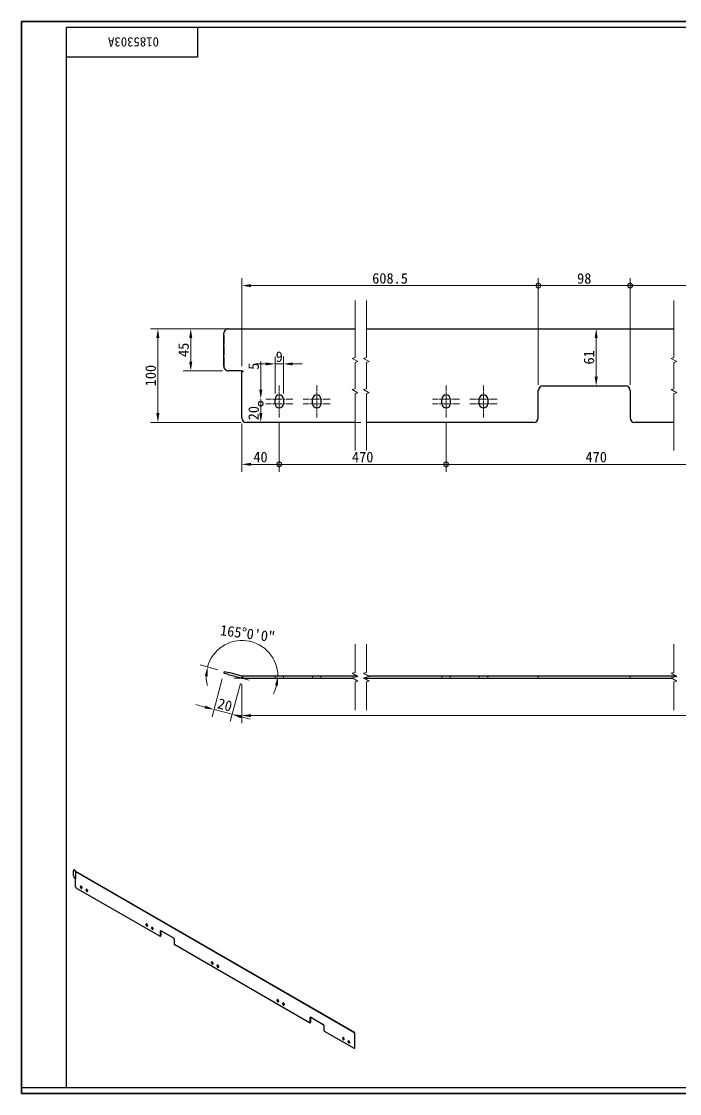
# Model space of a CAD drawing. Header units: millimetres. Extents: x 24 to 1658, y 22 to 1166.
# Drawn here: x 24 to 727, y 22 to 1166 of the extents above; entities that cross this region are included whole.
import ezdxf

# ---------------------------------------------------------------- set-up
doc = ezdxf.new("R2010")
doc.units = ezdxf.units.MM
doc.header["$LTSCALE"] = 4
doc.linetypes.add('CHAIN', pattern=[0.3543, 0.2362, -0.0295, 0.0591, -0.0295])
doc.linetypes.add('DASHED', pattern=[0.2067, 0.1654, -0.0413])
for name, color, linetype, lineweight, true_color in [('中心标记 (ISO)', 1, 'CHAIN', 18, 0xff0000), ('尺寸 (ISO)', 7, 'Continuous', 18, 0x008000), ('折线 (ISO)', 7, 'Continuous', 18, 0x008000), ('隐藏 (ISO)', 5, 'DASHED', 18, 0x0000ff)]:
    doc.layers.add(name, color=color, linetype=linetype, lineweight=lineweight, true_color=true_color)
for name, color, linetype, lineweight in [('可见 (ISO)', 7, 'Continuous', 25), ('可见窄的 (ISO)', 7, 'Continuous', 18), ('图框 (ISO)', 7, 'Continuous', 35)]:
    doc.layers.add(name, color=color, linetype=linetype, lineweight=lineweight)
doc.styles.add('文本样式74', font='SimSun.ttf')
doc.styles.add('最新国标', font='simfang.ttf')
doc.dimstyles.new('默认 (GB)', dxfattribs={"dimscale": 4, "dimtxt": 2.8, "dimasz": 2.5, "dimexe": 2, "dimexo": 1.5, "dimgap": 0.5, "dimtad": 1, "dimtoh": 1, "dimdsep": 46, "dimtxsty": '最新国标', "dimcen": 0.09, "dimdle": 10, "dimclrd": 256, "dimclre": 256, "dimclrt": 256, "dimaunit": 1, "dimadec": 3, "dimazin": 2, "dimtfac": 0.535714, "dimtdec": 3, "dimtmove": 0, "dimatfit": 3, "dimfxl": 0, "dimtolj": 1, "dimlwd": -1, "dimlwe": -1, "dimarcsym": 0})

# ---------------------------------------------------------------- blocks, each defined once
blk = doc.blocks.new('图框 最新国标')
at = {"layer": '图框 (ISO)'}
for p, q in [((6, 7), (6, 291.5)), ((6, 291.5), (414.5, 291.5)), ((6, 7), (6, 5.5)), ((6, 7), (6, 5.5)), ((414.5, 5.5), (6, 5.5))]:
    blk.add_line(p, q, dxfattribs=at)
at = {"layer": '图框 (ISO)', "color": 7, "linetype": 'Continuous', "lineweight": 25}
for p, q in [((18, 290), (413, 290)), ((18, 7), (18, 290)), ((18, 290), (413, 290)), ((53, 290), (53, 282)), ((53, 282), (18, 282)), ((413, 7), (6, 7)), ((413, 7), (18, 7))]:
    blk.add_line(p, q, dxfattribs=at)
at = {"layer": '图框 (ISO)', "style": '文本样式74'}
blk.add_attdef('零件代号_001', (42.7, 287.25), '', height=2.5, rotation=180, dxfattribs=at)
blk = doc.blocks.new('_DotSmall')
at = {"color": 0, "linetype": 'ByBlock', "const_width": 0.5}
blk.add_lwpolyline([(-0.0625, 0, 1), (0.0625, 0, 1)], format="xyb", close=True, dxfattribs=at)
blk = doc.blocks.new('*D5')
at = {"layer": 'Defpoints', "color": 0, "transparency": 16777216}
for p in [(259.2, 743.1), (299.2, 743.6), (299.2, 693.4)]:
    blk.add_point(p, dxfattribs=at)
at = {"layer": '尺寸 (ISO)', "color": 116, "true_color": 0x00803f, "transparency": 16777216}
for p, q in [((259.2, 737.1), (259.2, 685.4)), ((299.2, 737.6), (299.2, 685.4)), ((269.2, 693.4), (299.2, 693.4))]:
    blk.add_line(p, q, dxfattribs=at)
blk.add_solid([(269.2, 695.1), (269.2, 691.7), (259.2, 693.4)], dxfattribs=at)
at = {"layer": '尺寸 (ISO)', "color": 116, "true_color": 0x00803f, "transparency": 16777216, "xscale": 10, "yscale": 10, "zscale": 10}
blk.add_blockref('_DotSmall', (299.2, 693.4), dxfattribs=at)
at = {"layer": '尺寸 (ISO)', "transparency": 16777216, "insert": (279.2, 701.1), "char_height": 11.2, "attachment_point": 5, "style": '最新国标'}
blk.add_mtext('\\A1;40', dxfattribs=at)
blk = doc.blocks.new('*D7')
at = {"layer": 'Defpoints', "color": 0, "transparency": 16777216}
for p in [(299.2, 743.6), (477.3, 743.6), (477.3, 693.4)]:
    blk.add_point(p, dxfattribs=at)
at = {"layer": '尺寸 (ISO)', "color": 116, "true_color": 0x00803f, "transparency": 16777216}
for p, q in [((299.2, 737.6), (299.2, 685.4)), ((477.3, 737.6), (477.3, 685.4)), ((299.2, 693.4), (477.3, 693.4))]:
    blk.add_line(p, q, dxfattribs=at)
at = {"layer": '尺寸 (ISO)', "color": 116, "true_color": 0x00803f, "transparency": 16777216, "xscale": 10, "yscale": 10, "zscale": 10, "rotation": 180}
blk.add_blockref('_DotSmall', (299.2, 693.4), dxfattribs=at)
at = {"layer": '尺寸 (ISO)', "color": 116, "true_color": 0x00803f, "transparency": 16777216, "xscale": 10, "yscale": 10, "zscale": 10}
blk.add_blockref('_DotSmall', (477.3, 693.4), dxfattribs=at)
at = {"layer": '尺寸 (ISO)', "transparency": 16777216, "insert": (388.3, 701.1), "char_height": 11.2, "attachment_point": 5, "style": '最新国标'}
blk.add_mtext('\\A1;470', dxfattribs=at)
blk = doc.blocks.new('*D8')
at = {"layer": 'Defpoints', "color": 0, "transparency": 16777216}
for p in [(477.3, 743.6), (797.9, 743.6), (797.9, 693.4)]:
    blk.add_point(p, dxfattribs=at)
at = {"layer": '尺寸 (ISO)', "color": 116, "true_color": 0x00803f, "transparency": 16777216}
for p, q in [((477.3, 737.6), (477.3, 685.4)), ((797.9, 737.6), (797.9, 685.4)), ((477.3, 693.4), (797.9, 693.4))]:
    blk.add_line(p, q, dxfattribs=at)
at = {"layer": '尺寸 (ISO)', "color": 116, "true_color": 0x00803f, "transparency": 16777216, "xscale": 10, "yscale": 10, "zscale": 10, "rotation": 180}
blk.add_blockref('_DotSmall', (477.3, 693.4), dxfattribs=at)
at = {"layer": '尺寸 (ISO)', "color": 116, "true_color": 0x00803f, "transparency": 16777216, "xscale": 10, "yscale": 10, "zscale": 10}
blk.add_blockref('_DotSmall', (797.9, 693.4), dxfattribs=at)
at = {"layer": '尺寸 (ISO)', "transparency": 16777216, "insert": (637.6, 701.1), "char_height": 11.2, "attachment_point": 5, "style": '最新国标'}
blk.add_mtext('\\A1;470', dxfattribs=at)
blk = doc.blocks.new('*D12')
at = {"layer": 'Defpoints', "color": 0, "transparency": 16777216}
for p in [(259.8, 838.1), (204.8, 793.1), (244.8, 793.1)]:
    blk.add_point(p, dxfattribs=at)
at = {"layer": '尺寸 (ISO)', "color": 116, "true_color": 0x00803f, "transparency": 16777216}
for p, q in [((253.8, 838.1), (196.8, 838.1)), ((204.8, 828.1), (204.8, 803.1)), ((238.8, 793.1), (196.8, 793.1))]:
    blk.add_line(p, q, dxfattribs=at)
for points in [[(203.1, 828.1), (206.4, 828.1), (204.8, 838.1)], [(203.1, 803.1), (206.4, 803.1), (204.8, 793.1)]]:
    blk.add_solid(points, dxfattribs=at)
at = {"layer": '尺寸 (ISO)', "transparency": 16777216, "insert": (197.1, 815.6), "char_height": 11.2, "attachment_point": 5, "rotation": 90, "style": '最新国标'}
blk.add_mtext('\\A1;45', dxfattribs=at)
blk = doc.blocks.new('*D13')
at = {"layer": 'Defpoints', "color": 0, "transparency": 16777216}
for p in [(259.8, 838.1), (169.7, 738.1), (264.2, 738.1)]:
    blk.add_point(p, dxfattribs=at)
at = {"layer": '尺寸 (ISO)', "color": 116, "true_color": 0x00803f, "transparency": 16777216}
for p, q in [((253.8, 838.1), (161.7, 838.1)), ((169.7, 828.1), (169.7, 748.1)), ((258.2, 738.1), (161.7, 738.1))]:
    blk.add_line(p, q, dxfattribs=at)
for points in [[(168, 828.1), (171.3, 828.1), (169.7, 838.1)], [(168, 748.1), (171.3, 748.1), (169.7, 738.1)]]:
    blk.add_solid(points, dxfattribs=at)
at = {"layer": '尺寸 (ISO)', "transparency": 16777216, "insert": (162, 788.1), "char_height": 11.2, "attachment_point": 5, "rotation": 90, "style": '最新国标'}
blk.add_mtext('\\A1;100', dxfattribs=at)
blk = doc.blocks.new('*D14')
at = {"layer": 'Defpoints', "color": 0, "transparency": 16777216}
for p in [(279.5, 758.1), (299.2, 758.1), (392.2, 738.1)]:
    blk.add_point(p, dxfattribs=at)
at = {"layer": '尺寸 (ISO)', "color": 116, "true_color": 0x00803f, "transparency": 16777216}
for p, q in [((279.5, 748.1), (279.5, 758.1)), ((386.2, 738.1), (271.5, 738.1))]:
    blk.add_line(p, q, dxfattribs=at)
blk.add_solid([(277.9, 748.1), (281.2, 748.1), (279.5, 738.1)], dxfattribs=at)
at = {"layer": '尺寸 (ISO)', "color": 116, "true_color": 0x00803f, "transparency": 16777216, "xscale": 10, "yscale": 10, "zscale": 10, "rotation": 90}
blk.add_blockref('_DotSmall', (279.5, 758.1), dxfattribs=at)
at = {"layer": '尺寸 (ISO)', "transparency": 16777216, "insert": (271.9, 748), "char_height": 11.2, "attachment_point": 5, "rotation": 90, "style": '最新国标'}
blk.add_mtext('\\A1;20', dxfattribs=at)
blk = doc.blocks.new('*D15')
at = {"layer": 'Defpoints', "color": 0, "transparency": 16777216}
for p in [(279.5, 763.1), (299.2, 763.1), (299.2, 758.1)]:
    blk.add_point(p, dxfattribs=at)
at = {"layer": '尺寸 (ISO)', "color": 116, "true_color": 0x00803f, "transparency": 16777216}
for p, q in [((279.5, 773.1), (279.5, 803.2)), ((279.5, 758.1), (279.5, 763.1)), ((279.5, 758.1), (279.5, 748.1))]:
    blk.add_line(p, q, dxfattribs=at)
blk.add_solid([(277.9, 773.1), (281.2, 773.1), (279.5, 763.1)], dxfattribs=at)
at = {"layer": '尺寸 (ISO)', "color": 116, "true_color": 0x00803f, "transparency": 16777216, "xscale": 10, "yscale": 10, "zscale": 10, "rotation": 90}
blk.add_blockref('_DotSmall', (279.5, 758.1), dxfattribs=at)
at = {"layer": '尺寸 (ISO)', "transparency": 16777216, "insert": (271.9, 798.1), "char_height": 11.2, "attachment_point": 5, "rotation": 90, "style": '最新国标'}
blk.add_mtext('\\A1;5', dxfattribs=at)
blk = doc.blocks.new('*D16')
at = {"layer": 'Defpoints', "color": 0, "transparency": 16777216}
for p in [(303.7, 800.6), (294.7, 763.1), (303.7, 763.1)]:
    blk.add_point(p, dxfattribs=at)
at = {"layer": '尺寸 (ISO)', "color": 116, "true_color": 0x00803f, "transparency": 16777216}
for p, q in [((294.7, 769.1), (294.7, 808.6)), ((303.7, 769.1), (303.7, 808.6)), ((284.7, 800.6), (274.7, 800.6)), ((294.7, 800.6), (303.7, 800.6)), ((313.7, 800.6), (323.7, 800.6))]:
    blk.add_line(p, q, dxfattribs=at)
for points in [[(284.7, 802.2), (284.7, 798.9), (294.7, 800.6)], [(313.7, 802.2), (313.7, 798.9), (303.7, 800.6)]]:
    blk.add_solid(points, dxfattribs=at)
at = {"layer": '尺寸 (ISO)', "transparency": 16777216, "insert": (299.2, 808.2), "char_height": 11.2, "attachment_point": 5, "style": '最新国标'}
blk.add_mtext('\\A1;9', dxfattribs=at)
blk = doc.blocks.new('*D17')
at = {"layer": 'Defpoints', "color": 0, "transparency": 16777216}
for p in [(575.8, 884.1), (259.2, 792.1), (575.8, 772.1)]:
    blk.add_point(p, dxfattribs=at)
at = {"layer": '尺寸 (ISO)', "color": 116, "true_color": 0x00803f, "transparency": 16777216}
for p, q in [((259.2, 798.1), (259.2, 892.1)), ((269.2, 884.1), (575.8, 884.1)), ((575.8, 778.1), (575.8, 892.1))]:
    blk.add_line(p, q, dxfattribs=at)
blk.add_solid([(269.2, 885.7), (269.2, 882.4), (259.2, 884.1)], dxfattribs=at)
at = {"layer": '尺寸 (ISO)', "color": 116, "true_color": 0x00803f, "transparency": 16777216, "xscale": 10, "yscale": 10, "zscale": 10}
blk.add_blockref('_DotSmall', (575.8, 884.1), dxfattribs=at)
at = {"layer": '尺寸 (ISO)', "transparency": 16777216, "insert": (417.5, 891.8), "char_height": 11.2, "attachment_point": 5, "style": '最新国标'}
blk.add_mtext('\\A1;608.5', dxfattribs=at)
blk = doc.blocks.new('*D18')
at = {"layer": 'Defpoints', "color": 0, "transparency": 16777216}
for p in [(673.8, 884.1), (575.8, 772.1), (673.8, 772.1)]:
    blk.add_point(p, dxfattribs=at)
at = {"layer": '尺寸 (ISO)', "color": 116, "true_color": 0x00803f, "transparency": 16777216}
for p, q in [((575.8, 778.1), (575.8, 892.1)), ((575.8, 884.1), (673.8, 884.1)), ((673.8, 778.1), (673.8, 892.1))]:
    blk.add_line(p, q, dxfattribs=at)
at = {"layer": '尺寸 (ISO)', "color": 116, "true_color": 0x00803f, "transparency": 16777216, "xscale": 10, "yscale": 10, "zscale": 10, "rotation": 180}
blk.add_blockref('_DotSmall', (575.8, 884.1), dxfattribs=at)
at = {"layer": '尺寸 (ISO)', "color": 116, "true_color": 0x00803f, "transparency": 16777216, "xscale": 10, "yscale": 10, "zscale": 10}
blk.add_blockref('_DotSmall', (673.8, 884.1), dxfattribs=at)
at = {"layer": '尺寸 (ISO)', "transparency": 16777216, "insert": (624.8, 891.7), "char_height": 11.2, "attachment_point": 5, "style": '最新国标'}
blk.add_mtext('\\A1;98', dxfattribs=at)
blk = doc.blocks.new('*D19')
at = {"layer": 'Defpoints', "color": 0, "transparency": 16777216}
for p in [(1231.8, 884.1), (673.8, 772.1), (1231.8, 772.1)]:
    blk.add_point(p, dxfattribs=at)
at = {"layer": '尺寸 (ISO)', "color": 116, "true_color": 0x00803f, "transparency": 16777216}
for p, q in [((673.8, 778.1), (673.8, 892.1)), ((673.8, 884.1), (1231.8, 884.1)), ((1231.8, 778.1), (1231.8, 892.1))]:
    blk.add_line(p, q, dxfattribs=at)
at = {"layer": '尺寸 (ISO)', "color": 116, "true_color": 0x00803f, "transparency": 16777216, "xscale": 10, "yscale": 10, "zscale": 10, "rotation": 180}
blk.add_blockref('_DotSmall', (673.8, 884.1), dxfattribs=at)
at = {"layer": '尺寸 (ISO)', "color": 116, "true_color": 0x00803f, "transparency": 16777216, "xscale": 10, "yscale": 10, "zscale": 10}
blk.add_blockref('_DotSmall', (1231.8, 884.1), dxfattribs=at)
at = {"layer": '尺寸 (ISO)', "transparency": 16777216, "insert": (952.8, 891.7), "char_height": 11.2, "attachment_point": 5, "style": '最新国标'}
blk.add_mtext('\\A1;976', dxfattribs=at)
blk = doc.blocks.new('*D21')
at = {"layer": 'Defpoints', "color": 0, "transparency": 16777216}
for p in [(637.6, 838.1), (637.6, 777.1), (637.6, 777.1)]:
    blk.add_point(p, dxfattribs=at)
at = {"layer": '尺寸 (ISO)', "color": 116, "true_color": 0x00803f, "transparency": 16777216}
blk.add_line((637.6, 828.1), (637.6, 787.1), dxfattribs=at)
for points in [[(635.9, 828.1), (639.2, 828.1), (637.6, 838.1)], [(635.9, 787.1), (639.2, 787.1), (637.6, 777.1)]]:
    blk.add_solid(points, dxfattribs=at)
at = {"layer": '尺寸 (ISO)', "transparency": 16777216, "insert": (629.9, 807.6), "char_height": 11.2, "attachment_point": 5, "rotation": 90, "style": '最新国标'}
blk.add_mtext('\\A1;61', dxfattribs=at)
blk = doc.blocks.new('*D24')
at = {"layer": 'Defpoints', "color": 0, "transparency": 16777216}
for p in [(239.9, 470.5), (259.2, 465.3), (229.6, 431.8)]:
    blk.add_point(p, dxfattribs=at)
at = {"layer": '尺寸 (ISO)', "color": 116, "true_color": 0x00803f, "transparency": 16777216}
for p, q in [((238.4, 464.7), (227.5, 424.1)), ((257.7, 459.5), (246.8, 418.9)), ((219.9, 434.4), (210.3, 437)), ((248.9, 426.7), (229.6, 431.8)), ((258.6, 424.1), (268.2, 421.5))]:
    blk.add_line(p, q, dxfattribs=at)
for points in [[(220.3, 436), (219.5, 432.8), (229.6, 431.8)], [(259, 425.7), (258.1, 422.5), (248.9, 426.7)]]:
    blk.add_solid(points, dxfattribs=at)
at = {"layer": '尺寸 (ISO)', "transparency": 16777216, "insert": (241.2, 436.7), "char_height": 11.2, "attachment_point": 5, "rotation": 345, "style": '最新国标'}
blk.add_mtext('\\A1;20', dxfattribs=at)
blk = doc.blocks.new('*D25')
at = {"layer": 'Defpoints', "color": 0, "transparency": 16777216}
for p in [(259.2, 465.3), (1549.3, 465.3), (1549.3, 425.3)]:
    blk.add_point(p, dxfattribs=at)
at = {"layer": '尺寸 (ISO)', "color": 116, "true_color": 0x00803f, "transparency": 16777216}
for p, q in [((259.2, 459.3), (259.2, 417.3)), ((1549.3, 459.3), (1549.3, 417.3)), ((269.2, 425.3), (1539.3, 425.3))]:
    blk.add_line(p, q, dxfattribs=at)
for points in [[(269.2, 427), (269.2, 423.6), (259.2, 425.3)], [(1539.3, 427), (1539.3, 423.6), (1549.3, 425.3)]]:
    blk.add_solid(points, dxfattribs=at)
at = {"layer": '尺寸 (ISO)', "transparency": 16777216, "insert": (904.3, 433), "char_height": 11.2, "attachment_point": 5, "style": '最新国标'}
blk.add_mtext('\\A1;2000', dxfattribs=at)
blk = doc.blocks.new('*D28')
at = {"layer": 'Defpoints', "color": 0, "transparency": 16777216}
for p in [(281.4, 498.6), (239.5, 472.7), (259.5, 467.3), (297.7, 467.3)]:
    blk.add_point(p, dxfattribs=at)
at = {"layer": '尺寸 (ISO)', "color": 116, "true_color": 0x00803f, "transparency": 16777216}
blk.add_line((233.7, 474.2), (214.9, 479.3), dxfattribs=at)
for start, end in [(0, 165), (180.0432, 195.0863), (329.9137, 344.9568)]:
    blk.add_arc((259.5, 467.3), 38.2, start, end, dxfattribs=at)
for points in [[(219.7, 467.5), (223, 467.1), (222.6, 477.2)], [(294.7, 457.6), (298, 457.2), (297.7, 467.3)]]:
    blk.add_solid(points, dxfattribs=at)
at = {"layer": '尺寸 (ISO)', "transparency": 16777216, "insert": (265.5, 512.8), "char_height": 11.2, "attachment_point": 5, "rotation": 352.5, "style": '最新国标'}
blk.add_mtext('\\A1;165°0\'0"', dxfattribs=at)

msp = doc.modelspace()

# ---------------------------------------------------------------- linework, layer by layer
at = {"layer": '中心标记 (ISO)', "ltscale": 6.806046}
for p, q in [((299.2443, 777.5578), (299.2443, 753.0578)), ((299.2443, 768.0578), (299.2443, 743.5578)), ((339.2443, 777.5578), (339.2443, 753.0578)), ((339.2443, 768.0578), (339.2443, 743.5578)), ((477.2682, 777.5578), (477.2682, 753.0578)), ((477.2682, 768.0578), (477.2682, 743.5578)), ((517.2682, 777.5578), (517.2682, 753.0578)), ((517.2682, 768.0578), (517.2682, 743.5578))]:
    msp.add_line(p, q, dxfattribs=at)
at = {"layer": '中心标记 (ISO)', "ltscale": 8.056153}
for p, q in [((313.7443, 763.0578), (284.7443, 763.0578)), ((313.7443, 758.0578), (284.7443, 758.0578)), ((353.7443, 763.0578), (324.7443, 763.0578)), ((353.7443, 758.0578), (324.7443, 758.0578)), ((491.7682, 763.0578), (462.7682, 763.0578)), ((491.7682, 758.0578), (462.7682, 758.0578)), ((531.7682, 763.0578), (502.7682, 763.0578)), ((531.7682, 758.0578), (502.7682, 758.0578))]:
    msp.add_line(p, q, dxfattribs=at)
at = {"layer": '可见 (ISO)'}
for p, q in [((244.7554, 838.0578), (258.7357, 838.0578)), ((259.7709, 838.0578), (258.7357, 838.0578)), ((259.7709, 838.0578), (380.1961, 838.0578)), ((392.1962, 838.0578), (720.5699, 838.0578)), ((239.9258, 798.0578), (239.9258, 833.0578)), ((258.7357, 793.0578), (244.7554, 793.0578)), ((258.7357, 793.0578), (259.7709, 793.0578)), ((259.2443, 743.0578), (259.2443, 792.0578)), ((260.2443, 792.0578), (259.2443, 792.0578)), ((259.7709, 793.0578), (260.2443, 793.0578)), ((260.2443, 793.0578), (260.2443, 792.0578)), ((575.7682, 743.0578), (575.7682, 772.0578)), ((580.7682, 777.0578), (668.7682, 777.0578)), ((673.7682, 772.0578), (673.7682, 743.0578)), ((294.7443, 758.0578), (294.7443, 763.0578)), ((303.7443, 763.0578), (303.7443, 758.0578)), ((334.7443, 758.0578), (334.7443, 763.0578)), ((343.7443, 763.0578), (343.7443, 758.0578)), ((472.7682, 758.0578), (472.7682, 763.0578)), ((481.7682, 763.0578), (481.7682, 758.0578)), ((512.7682, 758.0578), (512.7682, 763.0578)), ((521.7682, 763.0578), (521.7682, 758.0578)), ((380.1961, 738.0578), (264.2443, 738.0578)), ((570.7682, 738.0578), (392.1962, 738.0578)), ((720.5699, 738.0578), (678.7682, 738.0578)), ((240.4435, 472.4131), (239.9258, 470.4813)), ((244.7554, 469.1872), (239.9258, 470.4813)), ((240.4435, 472.4131), (245.2731, 471.119)), ((244.7554, 469.1872), (258.7357, 465.4412)), ((259.2533, 467.373), (245.2731, 471.119)), ((259.2443, 465.3049), (259.2443, 465.3397)), ((259.7709, 465.3049), (259.2443, 465.3049)), ((382.8564, 467.3049), (259.7709, 467.3049)), ((259.7709, 465.3049), (377.5359, 465.3049)), ((389.5359, 465.3049), (717.9097, 465.3049)), ((723.2302, 467.3049), (394.8564, 467.3049)), ((79.7498, 254.1668), (79.7498, 260.183)), ((80.3079, 260.7769), (79.9433, 260.6553)), ((80.2761, 260.5162), (81.7997, 258.9927)), ((81.7997, 251.2575), (80.2761, 252.781)), ((82.1643, 259.1142), (80.6408, 260.6378)), ((81.9335, 258.892), (378.8399, 87.473)), ((379.1377, 87.6449), (82.2312, 259.0639)), ((81.8551, 251.0301), (82.004, 251.1161)), ((81.8551, 242.6073), (81.8551, 251.0301)), ((82.004, 250.9442), (81.8551, 251.0301)), ((81.9335, 251.1568), (82.004, 251.1161)), ((82.004, 251.1161), (82.004, 250.9442)), ((171.6949, 189.8788), (82.5994, 241.3181)), ((87.1398, 242.1346), (87.1398, 242.9941)), ((87.4375, 243.166), (87.4375, 242.3065)), ((88.4796, 242.2206), (88.4796, 241.3611)), ((93.0944, 238.6967), (93.0944, 239.5562)), ((93.3921, 239.7281), (93.3921, 238.8686)), ((94.4341, 238.7827), (94.4341, 237.9232)), ((157.1061, 201.7395), (157.1061, 202.599)), ((157.4039, 202.7709), (157.4039, 201.9114)), ((158.4459, 201.8255), (158.4459, 200.966)), ((163.0607, 198.3016), (163.0607, 199.1611)), ((163.3585, 199.333), (163.3585, 198.4735)), ((164.4005, 198.3876), (164.4005, 197.5281)), ((172.4392, 190.3086), (172.4392, 195.2935)), ((172.7369, 195.4654), (172.7369, 190.4805)), ((173.1835, 195.7232), (186.2836, 188.1599)), ((172.5189, 189.9986), (172.2212, 189.8267)), ((187.0279, 186.8707), (187.0279, 181.8858)), ((331.5754, 97.5717), (187.7722, 180.5966)), ((227.0725, 161.3444), (227.0725, 162.2039)), ((227.3702, 162.3758), (227.3702, 161.5163)), ((228.4123, 161.4304), (228.4123, 160.5709)), ((233.0271, 157.9065), (233.0271, 158.766)), ((233.3248, 158.9379), (233.3248, 158.0784)), ((234.3669, 157.9925), (234.3669, 157.133)), ((297.0389, 120.9493), (297.0389, 121.8088)), ((297.3366, 121.9807), (297.3366, 121.1212)), ((298.3786, 121.0353), (298.3786, 120.1758)), ((302.9934, 117.5115), (302.9934, 118.3709)), ((303.2912, 118.5428), (303.2912, 117.6833)), ((304.3332, 117.5974), (304.3332, 116.7379)), ((332.3198, 98.0015), (332.3198, 102.9864)), ((332.6175, 103.1583), (332.6175, 98.1734)), ((333.0641, 103.4161), (346.1642, 95.8528)), ((332.3995, 97.6915), (332.1017, 97.5196)), ((346.9085, 94.5636), (346.9085, 89.5787)), ((378.8399, 70.2836), (347.6528, 88.2895)), ((367.0052, 80.5542), (367.0052, 81.4137)), ((367.3029, 81.5856), (367.3029, 80.7261)), ((368.345, 80.6402), (368.345, 79.7807)), ((379.5843, 86.1838), (379.5843, 70.7133)), ((379.882, 70.8852), (379.882, 86.3557)), ((372.9598, 77.1164), (372.9598, 77.9758)), ((373.2575, 78.1477), (373.2575, 77.2883)), ((374.2996, 77.2023), (374.2996, 76.3428)), ((379.664, 70.4033), (379.3663, 70.2314))]:
    msp.add_line(p, q, dxfattribs=at)
for centre, radius, start, end in [((299.2443, 763.0578), 4.5, 0, 180), ((339.2443, 763.0578), 4.5, 0, 180), ((477.2682, 763.0578), 4.5, 0, 180), ((517.2682, 763.0578), 4.5, 0, 180), ((580.7682, 772.0578), 5, 90, 180), ((668.7682, 772.0578), 5, 0, 90), ((299.2443, 758.0578), 4.5, 180, 0), ((339.2443, 758.0578), 4.5, 180, 0), ((477.2682, 758.0578), 4.5, 180, 0), ((517.2682, 758.0578), 4.5, 180, 0), ((264.2443, 743.0578), 5, 180, 270), ((570.7682, 743.0578), 5, 270, 0), ((678.7682, 743.0578), 5, 180, 270), ((259.7709, 469.3049), 4, 255, 270), ((259.7709, 469.3049), 2, 255, 270)]:
    msp.add_arc(centre, radius, start, end, dxfattribs=at)
for centre, major_axis, ratio, start_param, end_param in [((244.7554, 833.0578), (0, 5), 0.965925826, 0, 1.570796327), ((244.7554, 798.0578), (0, -5), 0.965925826, 4.71238898, 6.283185307), ((80.2761, 259.6567), (-0.3329, 0.9986), 0.40824829, 5.598466104, 7.169262431), ((80.2761, 253.6404), (-0.3329, 0.9986), 0.40824829, 0.886077124, 2.456873451), ((80.6408, 259.7783), (-0.3329, 0.9986), 0.40824829, 5.598466104, 6.283185307), ((82.5289, 259.2358), (0.8421, 0), 0.577350269, 3.665191429, 3.926990817), ((82.5289, 259.2358), (-0.4211, 0), 0.577350269, 0.523598776, 0.785398163), ((82.5289, 251.5006), (-0.8421, 0), 0.577350269, 0.523598776, 0.785398163), ((82.5994, 242.1776), (-0.5263, 0.9116), 0.577350269, 0.785398163, 2.35619449), ((87.8097, 242.6073), (-0.4737, 0.8204), 0.577350269, 3.926990817, 7.068583471), ((87.8097, 241.7479), (0.4737, -0.8204), 0.577350269, 3.926990817, 7.068583471), ((88.1074, 242.7792), (-0.4737, 0.8204), 0.577350269, 0.319687259, 0.785398163), ((88.1074, 241.9197), (0.4737, -0.8204), 0.577350269, 3.926990817, 5.963498048), ((93.7643, 239.1694), (-0.4737, 0.8204), 0.577350269, 3.926990817, 7.068583471), ((93.7643, 238.31), (0.4737, -0.8204), 0.577350269, 3.926990817, 7.068583471), ((94.062, 239.3413), (-0.4737, 0.8204), 0.577350269, 0.319687259, 0.785398163), ((94.062, 238.4819), (0.4737, -0.8204), 0.577350269, 3.926990817, 5.963498048), ((157.776, 202.2122), (-0.4737, 0.8204), 0.577350269, 3.926990817, 7.068583471), ((157.776, 201.3528), (0.4737, -0.8204), 0.577350269, 3.926990817, 7.068583471), ((158.0738, 202.3841), (-0.4737, 0.8204), 0.577350269, 0.319687259, 0.785398163), ((158.0738, 201.5247), (0.4737, -0.8204), 0.577350269, 3.926990817, 5.963498048), ((163.7306, 198.7743), (-0.4737, 0.8204), 0.577350269, 3.926990817, 7.068583471), ((163.7306, 197.9149), (0.4737, -0.8204), 0.577350269, 3.926990817, 7.068583471), ((164.0283, 198.9462), (-0.4737, 0.8204), 0.577350269, 0.319687259, 0.785398163), ((164.0283, 198.0868), (0.4737, -0.8204), 0.577350269, 3.926990817, 5.963498048), ((173.1835, 194.8638), (-0.5263, 0.9116), 0.577350269, 5.497787144, 7.068583471), ((173.4812, 195.0357), (-0.5263, 0.9116), 0.577350269, 0.286756552, 0.785398163), ((171.6949, 190.7383), (0.5263, -0.9116), 0.577350269, 5.497787144, 7.068583471), ((171.9926, 190.9102), (0.5263, -0.9116), 0.577350269, 0, 0.785398163), ((186.2836, 187.3004), (-0.5263, 0.9116), 0.577350269, 3.926990817, 5.497787144), ((187.7722, 181.456), (-0.5263, 0.9116), 0.577350269, 0.785398163, 2.35619449), ((227.7424, 161.8171), (-0.4737, 0.8204), 0.577350269, 3.926990817, 7.068583471), ((227.7424, 160.9577), (0.4737, -0.8204), 0.577350269, 3.926990817, 7.068583471), ((228.0401, 161.989), (-0.4737, 0.8204), 0.577350269, 0.319687259, 0.785398163), ((228.0401, 161.1296), (0.4737, -0.8204), 0.577350269, 3.926990817, 5.963498048), ((233.697, 158.3793), (-0.4737, 0.8204), 0.577350269, 3.926990817, 7.068583471), ((233.697, 157.5198), (0.4737, -0.8204), 0.577350269, 3.926990817, 7.068583471), ((233.9947, 158.5511), (-0.4737, 0.8204), 0.577350269, 0.319687259, 0.785398163), ((233.9947, 157.6917), (0.4737, -0.8204), 0.577350269, 3.926990817, 5.963498048), ((297.7087, 121.422), (-0.4737, 0.8204), 0.577350269, 3.926990817, 7.068583471), ((297.7087, 120.5626), (0.4737, -0.8204), 0.577350269, 3.926990817, 7.068583471), ((298.0065, 121.5939), (-0.4737, 0.8204), 0.577350269, 0.319687259, 0.785398163), ((298.0065, 120.7345), (0.4737, -0.8204), 0.577350269, 3.926990817, 5.963498048), ((303.6633, 117.9842), (-0.4737, 0.8204), 0.577350269, 3.926990817, 7.068583471), ((303.6633, 117.1247), (0.4737, -0.8204), 0.577350269, 3.926990817, 7.068583471), ((303.9611, 118.1561), (-0.4737, 0.8204), 0.577350269, 0.319687259, 0.785398163), ((303.9611, 117.2966), (0.4737, -0.8204), 0.577350269, 3.926990817, 5.963498048), ((333.0641, 102.5567), (-0.5263, 0.9116), 0.577350269, 5.497787144, 7.068583471), ((333.3618, 102.7286), (-0.5263, 0.9116), 0.577350269, 0.286756552, 0.785398163), ((331.5754, 98.4312), (0.5263, -0.9116), 0.577350269, 5.497787144, 7.068583471), ((331.8732, 98.6031), (0.5263, -0.9116), 0.577350269, 0, 0.785398163), ((346.1642, 94.9933), (-0.5263, 0.9116), 0.577350269, 3.926990817, 5.497787144), ((347.6528, 89.1489), (-0.5263, 0.9116), 0.577350269, 0.785398163, 2.35619449), ((367.6751, 81.0269), (-0.4737, 0.8204), 0.577350269, 3.926990817, 7.068583471), ((367.6751, 80.1675), (0.4737, -0.8204), 0.577350269, 3.926990817, 7.068583471), ((367.9728, 81.1988), (-0.4737, 0.8204), 0.577350269, 0.319687259, 0.785398163), ((367.9728, 80.3394), (0.4737, -0.8204), 0.577350269, 3.926990817, 5.963498048), ((378.8399, 86.6135), (0.5263, -0.9116), 0.577350269, 0.785398163, 2.35619449), ((379.1377, 86.7854), (-0.5263, 0.9116), 0.577350269, 3.926990817, 5.497787144), ((373.6297, 77.5891), (-0.4737, 0.8204), 0.577350269, 3.926990817, 7.068583471), ((373.6297, 76.7296), (0.4737, -0.8204), 0.577350269, 3.926990817, 7.068583471), ((373.9274, 77.761), (-0.4737, 0.8204), 0.577350269, 0.319687259, 0.785398163), ((373.9274, 76.9015), (0.4737, -0.8204), 0.577350269, 3.926990817, 5.963498048), ((378.8399, 71.143), (0.5263, -0.9116), 0.577350269, 5.497787144, 7.068583471), ((379.1377, 71.3149), (0.5263, -0.9116), 0.577350269, 0, 0.785398163)]:
    msp.add_ellipse(centre, major_axis=major_axis, ratio=ratio, start_param=start_param, end_param=end_param, dxfattribs=at)
at = {"layer": '可见窄的 (ISO)'}
for p, q in [((80.2761, 260.5162), (80.6408, 260.6378)), ((81.7997, 258.9927), (82.1643, 259.1142)), ((81.7997, 251.2575), (81.7997, 258.9927)), ((82.2312, 259.0639), (81.9335, 258.892)), ((81.9335, 258.892), (81.9335, 251.1568)), ((87.1398, 242.9941), (87.4375, 243.166)), ((87.1398, 242.1346), (87.4375, 242.3065)), ((93.0944, 239.5562), (93.3921, 239.7281)), ((93.0944, 238.6967), (93.3921, 238.8686)), ((157.1061, 202.599), (157.4039, 202.7709)), ((157.1061, 201.7395), (157.4039, 201.9114)), ((163.0607, 199.1611), (163.3585, 199.333)), ((163.0607, 198.3016), (163.3585, 198.4735)), ((172.4392, 195.2935), (172.7369, 195.4654)), ((172.7369, 190.4805), (172.4392, 190.3086)), ((227.0725, 162.2039), (227.3702, 162.3758)), ((227.0725, 161.3444), (227.3702, 161.5163)), ((233.0271, 158.766), (233.3248, 158.9379)), ((233.0271, 157.9065), (233.3248, 158.0784)), ((297.0389, 121.8088), (297.3366, 121.9807)), ((297.0389, 120.9493), (297.3366, 121.1212)), ((302.9934, 118.3709), (303.2912, 118.5428)), ((302.9934, 117.5115), (303.2912, 117.6833)), ((332.3198, 102.9864), (332.6175, 103.1583)), ((332.6175, 98.1734), (332.3198, 98.0015)), ((367.0052, 81.4137), (367.3029, 81.5856)), ((367.0052, 80.5542), (367.3029, 80.7261)), ((379.1377, 87.6449), (378.8399, 87.473)), ((379.5843, 86.1838), (379.882, 86.3557)), ((372.9598, 77.9758), (373.2575, 78.1477)), ((372.9598, 77.1164), (373.2575, 77.2883)), ((379.882, 70.8852), (379.5843, 70.7133))]:
    msp.add_line(p, q, dxfattribs=at)
at = {"layer": '尺寸 (ISO)'}
for q in [(251.2443, 465.3049), (251.2443, 465.3049), (266.9717, 463.2343), (266.9717, 463.2343)]:
    msp.add_line((259.2443, 465.3049), q, dxfattribs=at)
at = {"layer": '折线 (ISO)', "flags": 128}
for points in [[(380.1961, 708.0578), (380.1961, 768.8553), (383.1962, 769.6591), (377.1962, 773.1232), (380.1961, 773.9271), (380.1961, 802.1886), (383.1962, 802.9925), (377.1962, 806.4566), (380.1961, 807.2604), (380.1961, 868.0578)], [(392.1962, 708.0578), (392.1962, 768.8553), (395.1962, 769.6591), (389.1962, 773.1232), (392.1962, 773.9271), (392.1962, 802.1886), (395.1962, 802.9925), (389.1962, 806.4566), (392.1962, 807.2604), (392.1962, 868.0578)], [(720.5699, 708.0578), (720.5699, 768.8553), (723.5699, 769.6591), (717.5699, 773.1232), (720.5699, 773.9271), (720.5699, 802.1886), (723.5699, 802.9925), (717.5699, 806.4566), (720.5699, 807.2604), (720.5699, 868.0578)], [(380.1961, 431.2331), (380.1961, 461.2331), (383.1962, 462.0369), (377.1962, 465.501), (380.1961, 466.3049), (380.1961, 466.3049), (383.1962, 467.1087), (377.1962, 470.5728), (380.1961, 471.3767), (380.1961, 501.3767)], [(392.1962, 431.2331), (392.1962, 461.2331), (395.1962, 462.0369), (389.1962, 465.501), (392.1962, 466.3049), (392.1962, 466.3049), (395.1962, 467.1087), (389.1962, 470.5728), (392.1962, 471.3767), (392.1962, 501.3767)], [(720.5699, 431.2331), (720.5699, 461.2331), (723.5699, 462.0369), (717.5699, 465.501), (720.5699, 466.3049), (720.5699, 466.3049), (723.5699, 467.1087), (717.5699, 470.5728), (720.5699, 471.3767), (720.5699, 501.3767)]]:
    msp.add_lwpolyline(points, dxfattribs=at)
at = {"layer": '隐藏 (ISO)', "ltscale": 14.110627}
msp.add_line((240.4435, 798.0578), (240.4435, 833.0578), dxfattribs=at)
at = {"layer": '隐藏 (ISO)', "ltscale": 0.250658}
msp.add_line((259.2443, 467.3049), (259.7709, 467.3049), dxfattribs=at)
at = {"layer": '隐藏 (ISO)', "ltscale": 0.93567}
msp.add_line((259.2443, 465.3397), (259.2443, 467.3049), dxfattribs=at)
at = {"layer": '隐藏 (ISO)', "ltscale": 0.952248}
for p, q in [((260.2443, 465.3049), (260.2443, 467.3049)), ((294.7443, 465.3049), (294.7443, 467.3049)), ((303.7443, 465.3049), (303.7443, 467.3049)), ((334.7443, 465.3049), (334.7443, 467.3049)), ((343.7443, 465.3049), (343.7443, 467.3049)), ((472.7682, 465.3049), (472.7682, 467.3049)), ((481.7682, 465.3049), (481.7682, 467.3049)), ((512.7682, 465.3049), (512.7682, 467.3049)), ((521.7682, 465.3049), (521.7682, 467.3049)), ((575.7682, 465.3049), (575.7682, 467.3049)), ((673.7682, 467.3049), (673.7682, 465.3049))]:
    msp.add_line(p, q, dxfattribs=at)
at = {"layer": '隐藏 (ISO)', "ltscale": 3.739763}
for centre, major_axis, start_param, end_param in [((245.2731, 833.0578), (0, 5), 0, 1.570796327), ((245.2731, 798.0578), (0, -5), 4.71238898, 6.283185307)]:
    msp.add_ellipse(centre, major_axis=major_axis, ratio=0.965925826, start_param=start_param, end_param=end_param, dxfattribs=at)

# ---------------------------------------------------------------- block references
at = {"xscale": 4, "yscale": 4, "zscale": 4}
msp.add_blockref('图框 最新国标', (0, 0), dxfattribs=at).add_auto_attribs({'零件代号_001': '0185303A'})

# ---------------------------------------------------------------- dimensions: what is measured, and where the dimension line sits
at = {"layer": '尺寸 (ISO)', "color": 116, "true_color": 0x00803f}
for base, p1, p2, angle, text, override, picture, middle in [((575.7682, 884.0578), (259.2443, 792.0578), (575.7682, 772.0578), 180, '608.5', {"dimgap": 0.5, "dimtoh": 0, "dimdec": 2, "dimlfac": 1.922446, "dimblk2": 'DotSmall', "dimsah": 1, "dimdle": 0, "dimtol": 0, "dimlim": 0, "dimtp": 0, "dimtm": 0, "dimtdec": 3, "dimtofl": 0, "dimatfit": 1}, '*D17', (417.4663, 884.0578)), ((1231.8337, 884.0578), (673.7682, 772.0578), (1231.8337, 772.0578), 180, '976', {"dimgap": 0.5, "dimtoh": 0, "dimdec": 2, "dimlfac": 1.748899, "dimblk1": 'DotSmall', "dimblk2": 'DotSmall', "dimsah": 1, "dimdle": 0, "dimtol": 0, "dimlim": 0, "dimtp": 0, "dimtm": 0, "dimtdec": 3, "dimtofl": 0, "dimatfit": 1}, '*D19', (952.841, 884.0578)), ((279.5209, 758.0578), (392.1962, 738.0578), (299.2443, 758.0578), 90, '20', {"dimgap": 0.5, "dimtoh": 0, "dimdec": 2, "dimblk2": 'DotSmall', "dimsah": 1, "dimdle": 0, "dimse2": 1, "dimtol": 0, "dimlim": 0, "dimtp": 0, "dimtm": 0, "dimtdec": 3, "dimtofl": 1, "dimatfit": 1}, '*D14', (279.5209, 748.0178)), ((477.2682, 693.4149), (299.2443, 743.5578), (477.2682, 743.5578), 180, '470', {"dimgap": 0.5, "dimtoh": 0, "dimdec": 2, "dimlfac": 2.640095, "dimblk1": 'DotSmall', "dimblk2": 'DotSmall', "dimsah": 1, "dimdle": 0, "dimtol": 0, "dimlim": 0, "dimtp": 0, "dimtm": 0, "dimtdec": 3, "dimtofl": 0, "dimatfit": 1}, '*D7', (388.2963, 693.4149)), ((797.927, 693.4149), (477.2682, 743.5578), (797.927, 743.5578), 180, '470', {"dimgap": 0.5, "dimtoh": 0, "dimdec": 2, "dimlfac": 1.465732, "dimblk1": 'DotSmall', "dimblk2": 'DotSmall', "dimsah": 1, "dimdle": 0, "dimtol": 0, "dimlim": 0, "dimtp": 0, "dimtm": 0, "dimtdec": 3, "dimtofl": 0, "dimatfit": 1}, '*D8', (637.6376, 693.4149))]:
    dim = msp.add_linear_dim(base=base, p1=p1, p2=p2, angle=angle, text=text, dimstyle='默认 (GB)', override=override, dxfattribs=at)
    dim.commit()
    dim.dimension.update_dxf_attribs({"geometry": picture, "text_midpoint": middle, "dimtype": 160})
for base, p1, p2, angle, override, picture, middle in [((673.7682, 884.0578), (575.7682, 772.0578), (673.7682, 772.0578), 180, {"dimgap": 0.5, "dimtoh": 0, "dimdec": 2, "dimblk1": 'DotSmall', "dimblk2": 'DotSmall', "dimsah": 1, "dimdle": 0, "dimtol": 0, "dimlim": 0, "dimtp": 0, "dimtm": 0, "dimtdec": 3, "dimtofl": 0, "dimatfit": 1}, '*D18', (624.8082, 884.0578)), ((169.6746, 738.0578), (259.7709, 838.0578), (264.2443, 738.0578), 270, {"dimgap": 0.5, "dimtoh": 0, "dimdec": 2, "dimtol": 0, "dimlim": 0, "dimtp": 0, "dimtm": 0, "dimtdec": 3, "dimtofl": 0, "dimatfit": 1}, '*D13', (169.6746, 788.0578)), ((204.7554, 793.0578), (259.7709, 838.0578), (244.7554, 793.0578), 270, {"dimgap": 0.5, "dimtoh": 0, "dimdec": 2, "dimtol": 0, "dimlim": 0, "dimtp": 0, "dimtm": 0, "dimtdec": 3, "dimtofl": 0, "dimatfit": 1}, '*D12', (204.7554, 815.5578)), ((637.5616, 777.0578), (637.5616, 838.0578), (637.5616, 777.0578), 270, {"dimgap": 0.5, "dimtoh": 0, "dimdec": 2, "dimse1": 1, "dimse2": 1, "dimtol": 0, "dimlim": 0, "dimtp": 0, "dimtm": 0, "dimtdec": 3, "dimtofl": 0, "dimatfit": 1}, '*D21', (637.5616, 807.5578)), ((303.7443, 800.5578), (294.7443, 763.0578), (303.7443, 763.0578), 180, {"dimgap": 0.5, "dimtoh": 0, "dimdec": 2, "dimtol": 0, "dimlim": 0, "dimtp": 0, "dimtm": 0, "dimtdec": 3, "dimtofl": 1, "dimatfit": 1}, '*D16', (299.2443, 800.5578)), ((279.5209, 763.0578), (299.2443, 758.0578), (299.2443, 763.0578), 90, {"dimgap": 0.5, "dimtoh": 0, "dimdec": 2, "dimblk1": 'DotSmall', "dimsah": 1, "dimdle": 0, "dimse1": 1, "dimse2": 1, "dimtol": 0, "dimlim": 0, "dimtp": 0, "dimtm": 0, "dimtdec": 3, "dimtofl": 1, "dimatfit": 1}, '*D15', (279.5209, 798.062)), ((299.2443, 693.4149), (259.2443, 743.0578), (299.2443, 743.5578), 180, {"dimgap": 0.5, "dimtoh": 0, "dimdec": 2, "dimblk2": 'DotSmall', "dimsah": 1, "dimdle": 0, "dimtol": 0, "dimlim": 0, "dimtp": 0, "dimtm": 0, "dimtdec": 3, "dimtofl": 0, "dimatfit": 1}, '*D5', (279.2043, 693.4149)), ((229.5731, 431.8442), (259.2443, 465.3049), (239.9258, 470.4813), 165, {"dimgap": 0.5, "dimtoh": 0, "dimdec": 2, "dimtol": 0, "dimlim": 0, "dimtp": 0, "dimtm": 0, "dimtdec": 3, "dimtofl": 1, "dimatfit": 1}, '*D24', (239.2323, 429.256))]:
    dim = msp.add_linear_dim(base=base, p1=p1, p2=p2, angle=angle, dimstyle='默认 (GB)', override=override, dxfattribs=at)
    dim.commit()
    dim.dimension.update_dxf_attribs({"geometry": picture, "text_midpoint": middle, "dimtype": 160})
dim = msp.add_angular_dim_3p(base=(281.4166, 498.5942), center=(259.5076, 467.3049), p1=(297.7048, 467.3049), p2=(239.4775, 472.6719), dimstyle='默认 (GB)', override={"dimgap": 0.5, "dimtoh": 0, "dimse1": 1, "dimtol": 0, "dimlim": 0, "dimtp": 0, "dimtm": 0, "dimtdec": 2}, dxfattribs=at)
dim.commit()
dim.dimension.update_dxf_attribs({"geometry": '*D28', "text_midpoint": (264.4934, 505.1753), "dimtype": 165})
dim = msp.add_linear_dim(base=(1549.3337, 425.3049), p1=(259.2443, 465.3049), p2=(1549.3337, 465.3049), text='2000', dimstyle='默认 (GB)', override={"dimgap": 0.5, "dimtoh": 0, "dimdec": 2, "dimlfac": 1.55028, "dimtol": 0, "dimlim": 0, "dimtp": 0, "dimtm": 0, "dimtdec": 3, "dimtofl": 0, "dimatfit": 1}, dxfattribs=at)
dim.commit()
dim.dimension.update_dxf_attribs({"geometry": '*D25', "text_midpoint": (904.289, 425.3049), "dimtype": 160})

doc.saveas('drawing.dxf')
